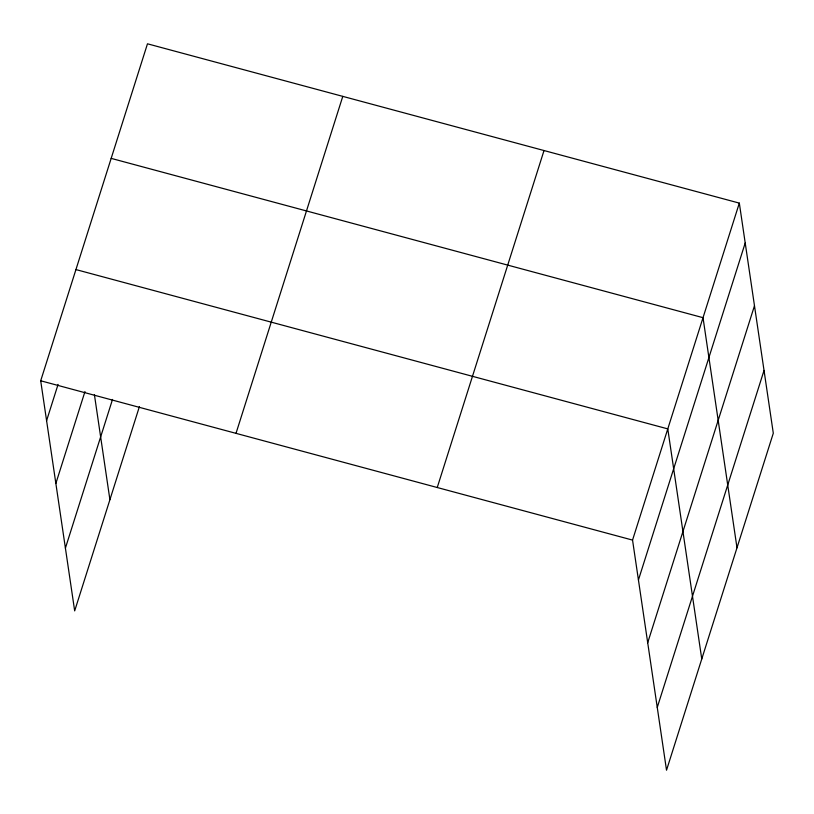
<?xml version="1.0" encoding="UTF-8"?>
<svg xmlns="http://www.w3.org/2000/svg" width="814" height="814" viewBox="0 0 814 814"><rect width="100%" height="100%" fill="white"/><g stroke="black" fill="none" stroke-linecap="round" stroke-linejoin="round"><path stroke-width="1.22" d="M139.408 406.613L74.674 610.887L40.7 380.779L147.476 43.803L739.326 203.113L773.3 433.221L666.524 770.197L632.549 540.089L739.326 203.113M46.591 420.665L58.079 384.401M55.861 483.435L84.971 391.575M65.405 548.117L112.515 399.44M236.009 433.353L342.786 96.378M437.24 487.515L544.017 150.539M638.43 579.975L745.207 242.999M647.7 642.745L754.476 305.769M657.254 707.427L764.031 370.451M111.172 158.374L703.021 317.684L736.996 547.791M75.936 269.576L667.785 428.886L701.76 658.994M40.7 380.779L632.549 540.089M94.404 394.627L109.91 499.684"/></g></svg>
